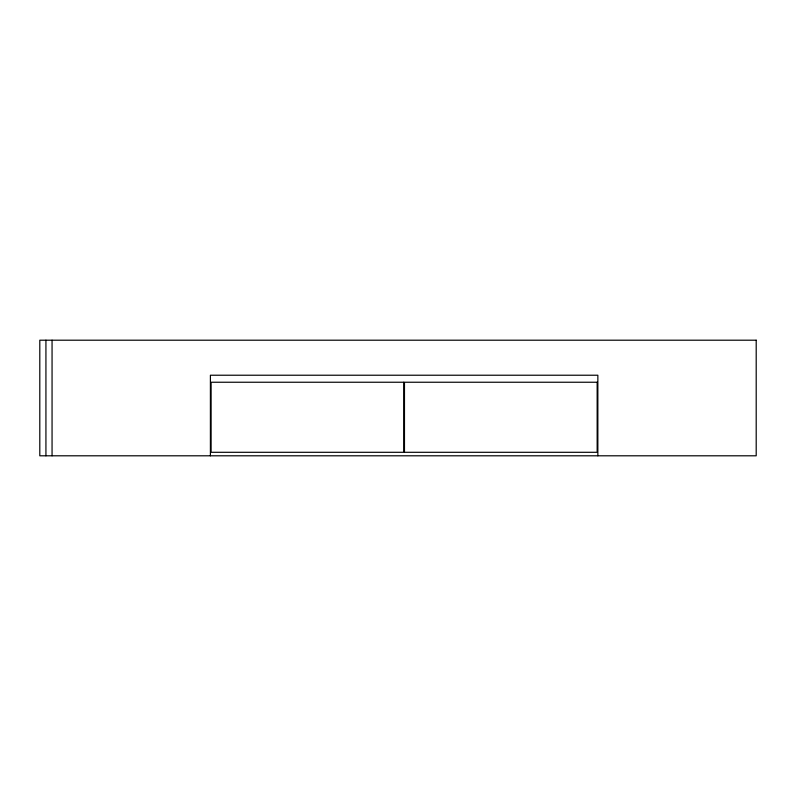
<?xml version="1.0" encoding="UTF-8"?>
<svg xmlns="http://www.w3.org/2000/svg" width="796" height="796" viewBox="0 0 796 796"><rect width="100%" height="100%" fill="white"/><g stroke="black" fill="none" stroke-linecap="round" stroke-linejoin="round"><path stroke-width="1.19" d="M597.856 455.8L597.856 375.224L210.403 375.224L210.403 455.8M52.058 340.2L52.058 455.8M45.929 340.2L45.929 455.8M756.2 340.2L39.8 340.2L39.8 455.8L756.2 455.8L756.2 340.2M403.781 382.239L211.109 382.239L211.109 452.297L403.781 452.297L403.781 382.239M597.159 382.239L404.477 382.239L404.477 452.297L597.159 452.297L597.159 382.239"/></g></svg>
